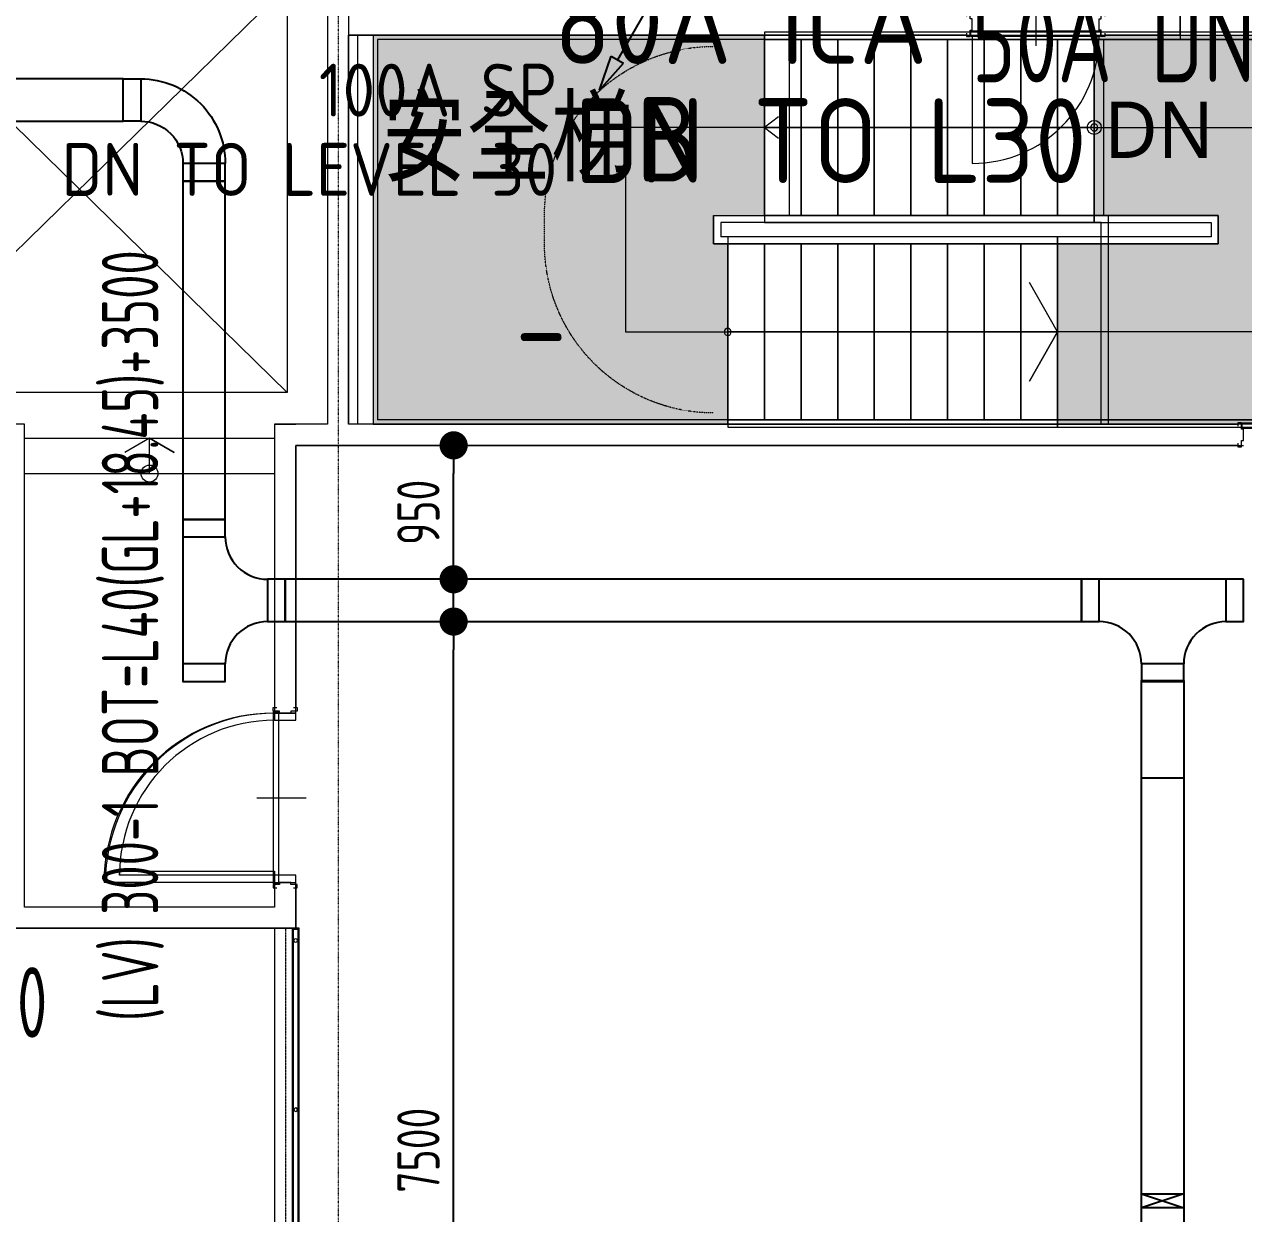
# Model space of a CAD drawing. Extents: x -32000 to 416743, y -254124 to 144214.
# Drawn here: x 250375 to 259025, y 20700 to 29136 of the extents above; entities that cross this region are included whole.
import ezdxf
from ezdxf.enums import TextEntityAlignment as Align

# ---------------------------------------------------------------- set-up
doc = ezdxf.new("R2010")
doc.units = 0
doc.header["$LTSCALE"] = 10
for name, pattern in [('H12PL4$0$JJP_三點線', [0.9, 0.3, -0.15, 0, -0.15, 0, -0.15, 0, -0.15]), ('H12PL4$0$JJP_虛線(退縮線、投影線、地下室範圍、非屬本工程、圖面分區)', [0.45, 0.3, -0.15]), ('XFM7P40ICA$0$H12PL4$0$CENTERK00', [0.0355, 0.025, -0.0035, 0.0035, -0.0035]), ('XFM7P40ICA$0$H12PL4$0$DOTK1', [0.01, 0.005, -0.005]), ('XFM7P40ICA$0$H12PL4$0$JJP_三點線', [0.9, 0.3, -0.15, 0, -0.15, 0, -0.15, 0, -0.15])]:
    doc.linetypes.add(name, pattern=pattern)
for name, color, linetype in [('H12PL4$0$A-OBJE-2D', 252, 'Continuous'), ('H12PL4$0$A-STRS', 252, 'Continuous'), ('H12PL4$0$A-TEXT', 250, 'Continuous'), ('H12PL4$0$A-WALL-IN', 252, 'Continuous'), ('H12PL4$0$A-WALL-IN.200K拆除', 252, 'Continuous'), ('H12PL4$0$A-ZONE', 252, 'Continuous'), ('H12PL4$0$Door', 252, 'Continuous'), ('H12PL4$0$Hattch', 252, 'Continuous'), ('H12PL4$0$S-GRID', 252, 'Continuous'), ('H12PL4$0$S-SLAB-SHOW', 252, 'Continuous'), ('X-F-L40-E-CT-LV$0$E-CBL-DIM', 250, 'Continuous'), ('X-F-L40-E-CT-LV$0$E-CBL-EQPM', 230, 'Continuous'), ('X-F-L40-E-CT-LV$0$E-CBL-TXT', 250, 'Continuous'), ('X-F2-L30-E-CT-LV-50K$0$E-CBL-TXT', 250, 'Continuous'), ('X-F2-L40-FH-PIPE$0$F-SK-LINE4', 140, 'Continuous'), ('X-F2-L40-FH-PIPE$0$F-SK-TXT', 250, 'Continuous'), ('XFAC-F-IS-OSA-40-南棟$0$E-IT-DIM', 250, 'Continuous'), ('XFAC-F-IS-OSA-40-南棟$0$IC-PNL-TXT', 250, 'Continuous'), ('XFAC-F-IS-OSA-40-南棟$0$XFAC-F-ISEQ40-南棟$0$I-IA-P1A-TEXT', 250, 'Continuous'), ('XFM7P40ICA$0$H12PL4$0$A-CLNG', 252, 'Continuous'), ('XFM7P40ICA$0$H12PL4$0$A-WALL-EX', 252, 'Continuous'), ('XFM7P40ICA$0$H12PL4$0$Door', 252, 'Continuous'), ('XFM7P40ICA$0$H12PL4$0$L40_19_HYOKI', 252, 'Continuous'), ('XFM7P40ICA$0$H12PL4$0$L40_19_KAIDAN', 252, 'Continuous'), ('XFM7P40ICA$0$H12PL4$0$L40_19_SIAGE1', 252, 'Continuous'), ('XFM7P40ICA$0$H12PL4$0$L40_19_SIAGE3', 252, 'Continuous'), ('XFM7P40ICA$0$H12PL4$0$L40_19_STEEL2', 252, 'Continuous'), ('XFM7P40ICA$0$H12PL4$0$L40_19_SUGATA3', 252, 'Continuous'), ('XFM7P40ICA$0$H12PL4$0$L40_19_TATEGU1', 252, 'Continuous'), ('XFM7P40ICA$0$H12PL4$0$L40_19_TATEGU3', 252, 'Continuous'), ('XFM7P40ICA$0$H12PL4$0$S-GRID', 252, 'Continuous'), ('XFM7P40ICA$0$U-ICA-TXT', 250, 'Continuous')]:
    doc.layers.add(name, color=color, linetype=linetype)
doc.styles.add('H12PL4$0$Standard', font='isocp.shx', dxfattribs={"bigfont": 'chineset.shx'})
doc.styles.add('X-F-L40-E-CT-LV$0$aa-txt', font='isocp.shx', dxfattribs={"width": 0.8, "bigfont": 'china.shx'})
doc.styles.add('X-F-L40-E-CT-LV$0$Standard', font='arial.ttf')
doc.styles.add('X-F2-L30-E-CT-LV-50K$0$AA-TXT', font='isocp.shx', dxfattribs={"bigfont": 'chineset.shx'})
doc.styles.add('X-F2-L40-FH-PIPE$0$aa-txt', font='isocp.shx', dxfattribs={"bigfont": 'chineset.shx'})
doc.styles.add('XFAC-F-IS-OSA-40-南棟$0$aa-txt', font='isocp.shx', dxfattribs={"bigfont": 'chineset.shx'})
doc.styles.add('XFAC-F-IS-OSA-40-南棟$0$XFAC-F-ISEQ40-南棟$0$aa-txt', font='isocp.shx', dxfattribs={"bigfont": 'chineset.shx'})
doc.styles.add('XFM7P40ICA$0$aa-txt', font='isocp.shx', dxfattribs={"bigfont": 'chineset'})
doc.dimstyles.new('X-F-L40-E-CT-LV$0$2000-dim', dxfattribs={"dimscale": 2000, "dimtxt": 0.15, "dimasz": 0.1, "dimexe": 0.1, "dimexo": 0.1, "dimgap": 0.05, "dimtad": 1, "dimdec": 0, "dimzin": 0, "dimdsep": 46, "dimtxsty": 'X-F-L40-E-CT-LV$0$aa-txt', "dimblk": 'X-F-L40-E-CT-LV$0$_Dot', "dimcen": 2, "dimclrd": 256, "dimclre": 256, "dimclrt": 3, "dimadec": 0, "dimazin": 0, "dimtfac": 1, "dimtdec": 0, "dimtix": 1, "dimtmove": 2, "dimatfit": 3, "dimfxl": 0.1, "dimtvp": 1, "dimtolj": 1, "dimtzin": 0, "dimarcsym": 0})
doc.dimstyles.new('X-F-L40-E-CT-LV$0$ISO-25', dxfattribs={"dimtxt": 2.5, "dimasz": 2.5, "dimexe": 1.25, "dimexo": 0.625, "dimtad": 1, "dimtxsty": 'X-F-L40-E-CT-LV$0$Standard', "dimcen": 2.5, "dimadec": 0, "dimazin": 0, "dimtfac": 1, "dimtmove": 0, "dimatfit": 3, "dimfxl": 1, "dimarcsym": 0})

# ---------------------------------------------------------------- blocks, each defined once
blk = doc.blocks.new('H12PL4')
at = {"layer": 'H12PL4$0$Hattch', "linetype": 'Continuous', "lineweight": 0}
for points in [[(252850, 29060), (252850, 26300), (255365, 26300), (255365, 27580), (255265, 27580), (255265, 27780), (255625, 27780), (255625, 29060)], [(260145, 29060), (257965, 29060), (257965, 27780), (258845, 27780), (258845, 27580), (257705, 27580), (257705, 26300), (260145, 26300)]]:
    blk.add_hatch(color=256, dxfattribs=at).paths.add_polyline_path(points)
at = {"layer": 'H12PL4$0$A-OBJE-2D', "lineweight": 0}
for p, q in [((249290, 26525), (252240, 29410)), ((249290, 29410), (252240, 26525)), ((252240, 29410), (252240, 26525)), ((252240, 26525), (249290, 26525))]:
    blk.add_line(p, q, dxfattribs=at)
at = {"layer": 'H12PL4$0$A-STRS', "lineweight": 0}
for p, q in [((257965, 29080), (255625, 29080)), ((255625, 29080), (255625, 29030)), ((257965, 29080), (255625, 29080)), ((255625, 29080), (255625, 29030)), ((257965, 29030), (257965, 29080)), ((257965, 29030), (257965, 29080)), ((260145, 29080), (257965, 29080)), ((257965, 29080), (257965, 29030)), ((255625, 29030), (257965, 29030)), ((257965, 29030), (255625, 29030)), ((255625, 29030), (255625, 27780)), ((255625, 29030), (255625, 27780)), ((255885, 29030), (255625, 29030)), ((255625, 29030), (257965, 29030)), ((255625, 29030), (255625, 27780)), ((257965, 29030), (255625, 29030)), ((255625, 29030), (255625, 27780)), ((255885, 29030), (255625, 29030)), ((255885, 29030), (255885, 27780)), ((255885, 27780), (255885, 29030)), ((255885, 29030), (255885, 27780)), ((256145, 29030), (255885, 29030)), ((255885, 29030), (255885, 27780)), ((255885, 27780), (255885, 29030)), ((255885, 29030), (255885, 27780)), ((256145, 29030), (255885, 29030)), ((256145, 29030), (256145, 27780)), ((256145, 27780), (256145, 29030)), ((256145, 29030), (256145, 27780)), ((256405, 29030), (256145, 29030)), ((256145, 29030), (256145, 27780)), ((256145, 27780), (256145, 29030)), ((256145, 29030), (256145, 27780)), ((256405, 29030), (256145, 29030)), ((256405, 29030), (256405, 27780)), ((256405, 27780), (256405, 29030)), ((256405, 29030), (256405, 27780)), ((256665, 29030), (256405, 29030)), ((256405, 29030), (256405, 27780)), ((256405, 27780), (256405, 29030)), ((256405, 29030), (256405, 27780)), ((256665, 29030), (256405, 29030)), ((256665, 29030), (256665, 27780)), ((256665, 27780), (256665, 29030)), ((256665, 29030), (256665, 27780)), ((256925, 29030), (256665, 29030)), ((256665, 29030), (256665, 27780)), ((256665, 27780), (256665, 29030)), ((256665, 29030), (256665, 27780)), ((256925, 29030), (256665, 29030)), ((256925, 29030), (256925, 27780)), ((256925, 27780), (256925, 29030)), ((256925, 29030), (256925, 27780)), ((257185, 29030), (256925, 29030)), ((256925, 29030), (256925, 27780)), ((256925, 27780), (256925, 29030)), ((256925, 29030), (256925, 27780)), ((257185, 29030), (256925, 29030)), ((257185, 29030), (257185, 27780)), ((257185, 27780), (257185, 29030)), ((257185, 29030), (257185, 27780)), ((257445, 29030), (257185, 29030)), ((257185, 29030), (257185, 27780)), ((257185, 27780), (257185, 29030)), ((257185, 29030), (257185, 27780)), ((257445, 29030), (257185, 29030)), ((257445, 29030), (257445, 27780)), ((257445, 27780), (257445, 29030)), ((257445, 29030), (257445, 27780)), ((257705, 29030), (257445, 29030)), ((257445, 29030), (257445, 27780)), ((257445, 27780), (257445, 29030)), ((257445, 29030), (257445, 27780)), ((257705, 29030), (257445, 29030)), ((257705, 29030), (257705, 27780)), ((257705, 27780), (257705, 29030)), ((257705, 29030), (257705, 27780)), ((257965, 29030), (257705, 29030)), ((257705, 29030), (257705, 27780)), ((257705, 27780), (257705, 29030)), ((257705, 29030), (257705, 27780)), ((257965, 29030), (257705, 29030)), ((257965, 27780), (257965, 29030)), ((257965, 27780), (257965, 29030)), ((257965, 29030), (260095, 29030)), ((258032.7, 29030), (257965, 29030)), ((257965, 29030), (257965, 27780)), ((257965, 29030), (257965, 27780)), ((257965, 29030), (257965, 27780)), ((257965, 27780), (257965, 29030)), ((260095, 29030), (257965, 29030)), ((257965, 29030), (257965, 27780)), ((260095, 29030), (258032.7, 29030)), ((255725, 28480), (255625, 28405)), ((255725, 28480), (255625, 28405)), ((255625, 28405), (255885, 28405)), ((255625, 28405), (255725, 28330)), ((255625, 28405), (255885, 28405)), ((255625, 28405), (255725, 28330)), ((255885, 28405), (257705, 28405)), ((255885, 28405), (257965, 28405)), ((257705, 28405), (257965, 28405)), ((257965, 28405), (259470, 28405)), ((257965, 27780), (255625, 27780)), ((255625, 27780), (255625, 27730)), ((255625, 27780), (257965, 27780)), ((255625, 27780), (255885, 27780)), ((257965, 27780), (255625, 27780)), ((255625, 27780), (255625, 27730)), ((255625, 27780), (257965, 27780)), ((255625, 27780), (255885, 27780)), ((255885, 27780), (256145, 27780)), ((255885, 27780), (256145, 27780)), ((256145, 27780), (256405, 27780)), ((256145, 27780), (256405, 27780)), ((256405, 27780), (256665, 27780)), ((256405, 27780), (256665, 27780)), ((256665, 27780), (256925, 27780)), ((256665, 27780), (256925, 27780)), ((256925, 27780), (257185, 27780)), ((256925, 27780), (257185, 27780)), ((257185, 27780), (257445, 27780)), ((257185, 27780), (257445, 27780)), ((257445, 27780), (257705, 27780)), ((257445, 27780), (257705, 27780)), ((257705, 27780), (257965, 27780)), ((257705, 27780), (257965, 27780)), ((257965, 27730), (257965, 27780)), ((257965, 27730), (257965, 27780)), ((258845, 27780), (257965, 27780)), ((257965, 27780), (257965, 27730)), ((257965, 27780), (258032.7, 27780)), ((257965, 27780), (258845, 27780)), ((258032.7, 27780), (258845, 27780)), ((258845, 27580), (258845, 27780)), ((258845, 27780), (258845, 27580)), ((258845, 27780), (258845, 27580)), ((255625, 27730), (257965, 27730)), ((255625, 27730), (257965, 27730)), ((257965, 27730), (258795, 27730)), ((258795, 27730), (258795, 27630)), ((257705, 27630), (255365, 27630)), ((255365, 27630), (255365, 27580)), ((258795, 27630), (257705, 27630)), ((257705, 27630), (257705, 27580)), ((257705, 27580), (257705, 27630)), ((255365, 27580), (257705, 27580)), ((257705, 27580), (255365, 27580)), ((255365, 27580), (255365, 26330)), ((255625, 27580), (255365, 27580)), ((255365, 27580), (255365, 26330)), ((255625, 26330), (255625, 27580)), ((255885, 27580), (255625, 27580)), ((255625, 27580), (255625, 26330)), ((255625, 26330), (255625, 27580)), ((255885, 26330), (255885, 27580)), ((256145, 27580), (255885, 27580)), ((255885, 27580), (255885, 26330)), ((255885, 26330), (255885, 27580)), ((256145, 26330), (256145, 27580)), ((256405, 27580), (256145, 27580)), ((256145, 27580), (256145, 26330)), ((256145, 26330), (256145, 27580)), ((256405, 26330), (256405, 27580)), ((256665, 27580), (256405, 27580)), ((256405, 27580), (256405, 26330)), ((256405, 26330), (256405, 27580)), ((256665, 26330), (256665, 27580)), ((256925, 27580), (256665, 27580)), ((256665, 27580), (256665, 26330)), ((256665, 26330), (256665, 27580)), ((256925, 26330), (256925, 27580)), ((257185, 27580), (256925, 27580)), ((256925, 27580), (256925, 26330)), ((256925, 26330), (256925, 27580)), ((257185, 26330), (257185, 27580)), ((257445, 27580), (257185, 27580)), ((257185, 27580), (257185, 26330)), ((257185, 26330), (257185, 27580)), ((257445, 26330), (257445, 27580)), ((257705, 27580), (257445, 27580)), ((257445, 27580), (257445, 26330)), ((257445, 26330), (257445, 27580)), ((257705, 27580), (258845, 27580)), ((258845, 27580), (257705, 27580)), ((257705, 26330), (257705, 27580)), ((257705, 26330), (257705, 27580)), ((258845, 27580), (257705, 27580)), ((257705, 27580), (257705, 26330)), ((257705, 26330), (257705, 27580)), ((255625, 26955), (255365, 26955)), ((257705, 26955), (255625, 26955)), ((259470, 26955), (257705, 26955)), ((257705, 26330), (255365, 26330)), ((255365, 26330), (255365, 26280)), ((255365, 26330), (257705, 26330)), ((255365, 26330), (255625, 26330)), ((255625, 26330), (255885, 26330)), ((255885, 26330), (256145, 26330)), ((256145, 26330), (256405, 26330)), ((256405, 26330), (256665, 26330)), ((256665, 26330), (256925, 26330)), ((256925, 26330), (257185, 26330)), ((257185, 26330), (257445, 26330)), ((257445, 26330), (257705, 26330)), ((260095, 26330), (257705, 26330)), ((257705, 26330), (257705, 26280)), ((257705, 26280), (257705, 26330)), ((257705, 26330), (260095, 26330)), ((257705, 26330), (260095, 26330)), ((255365, 26280), (257705, 26280)), ((257705, 26280), (260145, 26280))]:
    blk.add_line(p, q, dxfattribs=at)
at = {"layer": 'H12PL4$0$A-STRS', "linetype": 'H12PL4$0$JJP_虛線(退縮線、投影線、地下室範圍、非屬本工程、圖面分區)', "lineweight": 0}
for p, q in [((255804.1, 27780), (255804.1, 29030)), ((255804.1, 27780), (255804.1, 29030)), ((258032.7, 27780), (258032.7, 29030)), ((257705, 26330), (257705, 27580))]:
    blk.add_line(p, q, dxfattribs=at)
at = {"layer": 'H12PL4$0$A-STRS', "lineweight": 0, "flags": 128}
for points in [[(257965, 28430, 1), (257965, 28380, 1)], [(255365, 26930, 1), (255365, 26980, 1)]]:
    blk.add_lwpolyline(points, format="xyb", close=True, dxfattribs=at)
at = {"layer": 'H12PL4$0$A-WALL-IN', "lineweight": 0}
for p, q in [((252150, 24250), (252300, 24250)), ((252150, 23050), (252300, 23050))]:
    blk.add_line(p, q, dxfattribs=at)
at = {"layer": 'H12PL4$0$A-WALL-IN', "lineweight": 0, "flags": 128}
for points in [[(252525, 29615), (252525, 26300)], [(258575, 29060), (258575, 29210)], [(252675, 29060), (258575, 29060)], [(252675, 26300), (252675, 29060)], [(252150, 26300), (252300, 26300)], [(252150, 26300), (252150, 24250)], [(252525, 26300), (252300, 26300)], [(259025, 26300), (252675, 26300)], [(252300, 26150), (259025, 26150)], [(252300, 24250), (252300, 26150)], [(252150, 23050), (252150, 22875)], [(252300, 22875), (252300, 23050)], [(252150, 22875), (250375, 22875)], [(252300, 22725), (252300, 22875)], [(250375, 22725), (252300, 22725)]]:
    blk.add_lwpolyline(points, dxfattribs=at)
at = {"layer": 'H12PL4$0$A-WALL-IN.200K拆除', "lineweight": 0, "flags": 128}
for points in [[(252325, 22725), (252275, 22725), (252275, 15350), (252325, 15350)], [(252317.5, 22715), (252282.5, 22715), (252282.5, 15360), (252317.5, 15360)], [(252317.5, 22715), (252282.5, 22715), (252282.5, 15360), (252317.5, 15360)]]:
    blk.add_lwpolyline(points, close=True, dxfattribs=at)
for points in [[(252287.5, 22637.5, 1), (252312.5, 22637.5, 1)], [(252287.5, 21437.5, 1), (252312.5, 21437.5, 1)]]:
    blk.add_lwpolyline(points, format="xyb", close=True, dxfattribs=at)
at = {"layer": 'H12PL4$0$Door', "lineweight": 0}
for p, q in [((252150, 24250), (252150, 24200)), ((252300, 24250), (252150, 24250)), ((252300, 24200), (252300, 24250)), ((252150, 24200), (252300, 24200)), ((251050, 23100), (251050, 23130)), ((251050, 23130), (252150, 23130)), ((252150, 23100), (251050, 23100)), ((252150, 23130), (252150, 23100)), ((252150, 23100), (252150, 23050)), ((252300, 23100), (252150, 23100)), ((252300, 23050), (252300, 23100)), ((252150, 23050), (252300, 23050))]:
    blk.add_line(p, q, dxfattribs=at)
blk.add_arc((252150, 23100), 1100, 90, 180, dxfattribs=at)
at = {"layer": 'H12PL4$0$S-GRID', "linetype": 'H12PL4$0$JJP_三點線', "lineweight": 0}
blk.add_line((252600, 128250), (252600, -28000), dxfattribs=at)
at = {"layer": 'H12PL4$0$S-SLAB-SHOW', "lineweight": 0, "flags": 128}
for points in [[(252850, 29060), (252850, 26300), (255365, 26300), (255365, 27580), (255265, 27580), (255265, 27780), (255625, 27780), (255625, 29060)], [(260145, 29060), (260145, 26300), (257705, 26300), (257705, 27580), (258845, 27580), (258845, 27780), (257965, 27780), (257965, 29060)]]:
    blk.add_lwpolyline(points, close=True, dxfattribs=at)
at = {"layer": 'H12PL4$0$A-TEXT', "linetype": 'Continuous', "lineweight": 0, "insert": (258036.1, 28388.8), "char_height": 400, "attachment_point": 4, "style": 'H12PL4$0$Standard'}
blk.add_mtext('\\A1;{\\fMicrosoft JhengHei|b0|i0|c136|p34;DN}', dxfattribs=at)
at = {"layer": 'H12PL4$0$A-ZONE', "style": 'H12PL4$0$Standard'}
for s, p in [('安全梯B', (254041.2, 28621.9)), ('-', (254041.2, 27280))]:
    blk.add_text(s, height=600, dxfattribs=at).set_placement(p, align=Align.TOP_CENTER)
blk = doc.blocks.new('*U494')
at = {"linetype": 'ByBlock', "lineweight": -2, "ltscale": 0.8}
blk.add_line((-300, -300), (600, -300), dxfattribs=at)
for points in [[(300, 300), (300, 425), (0, 425), (0, 300)], [(-425, -300), (-300, -300), (-300, 0), (-425, 0)], [(600, -300), (725, -300), (725, 0), (600, 0)]]:
    blk.add_lwpolyline(points, close=True, dxfattribs=at)
for points in [[(-300, 0, 0.414214), (0, 300)], [(300, 300, 0.414214), (600, 0)]]:
    blk.add_lwpolyline(points, format="xyb", dxfattribs=at)
blk = doc.blocks.new('X-F-L40-E-CT-LV$0$_Dot')
at = {"color": 0, "linetype": 'ByBlock', "lineweight": -2}
blk.add_line((-0.5, 0), (-1, 0), dxfattribs=at)
at = {"color": 0, "linetype": 'ByBlock', "const_width": 0.5}
blk.add_lwpolyline([(-0.25, 0, 1), (0.25, 0, 1)], format="xyb", close=True, dxfattribs=at)
blk = doc.blocks.new('*D489')
at = {"layer": 'DEFPOINTS', "color": 0, "transparency": 16777216}
for p in [(253420.4, 24900), (253420.4, 24900), (253420.4, 17400)]:
    blk.add_point(p, dxfattribs=at)
at = {"layer": 'X-F-L40-E-CT-LV$0$E-CBL-DIM', "lineweight": -2, "transparency": 16777216}
for p, q in [((253220.4, 24900), (253220.4, 24900)), ((253420.4, 17600), (253420.4, 24700))]:
    blk.add_line(p, q, dxfattribs=at)
at = {"layer": 'X-F-L40-E-CT-LV$0$E-CBL-DIM', "lineweight": -2, "transparency": 16777216, "xscale": 200, "yscale": 200, "zscale": 200}
for p, rotation in [((253420.4, 24900), 90), ((253420.4, 17400), 270)]:
    blk.add_blockref('X-F-L40-E-CT-LV$0$_Dot', p, dxfattribs=dict(at, rotation=rotation))
at = {"layer": 'X-F-L40-E-CT-LV$0$E-CBL-DIM', "transparency": 16777216, "insert": (253170.4, 21150), "char_height": 300, "attachment_point": 5, "rotation": 90, "style": 'X-F-L40-E-CT-LV$0$aa-txt'}
blk.add_mtext('\\A1;7500', dxfattribs=at)
blk = doc.blocks.new('*D490')
at = {"color": 0, "lineweight": -2, "transparency": 16777216}
for p, q in [((253419.8, 25200), (253419.1, 25200)), ((253420.4, 24902.5), (253420.4, 25197.5)), ((253419.8, 24900), (253419.1, 24900))]:
    blk.add_line(p, q, dxfattribs=at)
at = {"color": 0, "transparency": 16777216}
for points in [[(253420, 25197.5), (253420.8, 25197.5), (253420.4, 25200)], [(253420, 24902.5), (253420.8, 24902.5), (253420.4, 24900)]]:
    blk.add_solid(points, dxfattribs=at)
at = {"layer": 'DEFPOINTS', "color": 0, "transparency": 16777216}
for p in [(253420.4, 25200), (253420.4, 25200), (253420.4, 24900)]:
    blk.add_point(p, dxfattribs=at)
at = {"color": 0, "transparency": 16777216, "insert": (253418.5, 25050), "char_height": 2.5, "attachment_point": 5, "rotation": 90, "style": 'X-F-L40-E-CT-LV$0$Standard'}
blk.add_mtext('300', dxfattribs=at)
blk = doc.blocks.new('*D491')
at = {"layer": 'DEFPOINTS', "color": 0, "transparency": 16777216}
for p in [(253420.4, 26150), (253420.4, 26150), (253420.4, 25200)]:
    blk.add_point(p, dxfattribs=at)
at = {"layer": 'X-F-L40-E-CT-LV$0$E-CBL-DIM', "lineweight": -2, "transparency": 16777216}
for p, q in [((253420.4, 25400), (253420.4, 25950)), ((253220.4, 25200), (253220.4, 25200))]:
    blk.add_line(p, q, dxfattribs=at)
at = {"layer": 'X-F-L40-E-CT-LV$0$E-CBL-DIM', "lineweight": -2, "transparency": 16777216, "xscale": 200, "yscale": 200, "zscale": 200}
for p, rotation in [((253420.4, 26150), 90), ((253420.4, 25200), 270)]:
    blk.add_blockref('X-F-L40-E-CT-LV$0$_Dot', p, dxfattribs=dict(at, rotation=rotation))
at = {"layer": 'X-F-L40-E-CT-LV$0$E-CBL-DIM', "transparency": 16777216, "insert": (253170.4, 25675), "char_height": 300, "attachment_point": 5, "rotation": 90, "style": 'X-F-L40-E-CT-LV$0$aa-txt'}
blk.add_mtext('\\A1;950', dxfattribs=at)
blk = doc.blocks.new('*U492')
at = {"linetype": 'ByBlock', "lineweight": -2, "ltscale": 0.8}
for points in [[(300, 300, 0.414214), (-300, -300)], [(300, 0, 0.414214), (0, -300)]]:
    blk.add_lwpolyline(points, format="xyb", dxfattribs=at)
for points in [[(425, 0), (425, 300), (300, 300), (300, 0)], [(0, -425), (-300, -425), (-300, -300), (0, -300)]]:
    blk.add_lwpolyline(points, close=True, dxfattribs=at)
blk = doc.blocks.new('X-F2-L40-FH-PIPE$0$A$C2BF84FDE')
blk.add_line((12.5, -18.7), (-12.5, -18.7))
blk.add_arc((0, 0), 15, 315, 225)
blk = doc.blocks.new('X-F2-L40-FH-PIPE$0$SG1')
for p, q in [((84.47, 148.01), (67.49, 128.99)), ((84.47, 148.01), (76.11, 123.92)), ((-1.08, 0), (71.8, 126.46)), ((76.11, 123.92), (67.49, 128.99))]:
    blk.add_line(p, q)
blk.add_solid([(84.47, 148.01), (67.49, 128.99), (76.11, 123.92)])
blk = doc.blocks.new('X-F2-L40-FH-PIPE')
at = {"layer": 'X-F2-L40-FH-PIPE$0$F-SK-LINE4'}
blk.add_line((255300, 30150), (255300, 30555), dxfattribs=at)
blk.add_circle((255300, 30630), 75, dxfattribs=at)
at = {"layer": 'X-F2-L40-FH-PIPE$0$F-SK-LINE4', "xscale": 5.000000000013705, "yscale": 5.000000000013705, "zscale": 5.000000000013705}
blk.add_blockref('X-F2-L40-FH-PIPE$0$A$C2BF84FDE', (255300, 30630), dxfattribs=at)
at = {"layer": 'X-F2-L40-FH-PIPE$0$F-SK-LINE4', "xscale": 5.000000000013705, "yscale": 5.000000000013705, "zscale": 5.000000000013705, "rotation": 180}
blk.add_blockref('X-F2-L40-FH-PIPE$0$A$C2BF84FDE', (255300, 30150), dxfattribs=at)
at = {"layer": 'X-F2-L40-FH-PIPE$0$F-SK-TXT', "xscale": 10, "yscale": 10, "zscale": 10}
blk.add_blockref('X-F2-L40-FH-PIPE$0$SG1', (255300, 30630), dxfattribs=at)
at = {"layer": 'X-F2-L40-FH-PIPE$0$F-SK-TXT', "xscale": 10, "yscale": 10, "zscale": 10, "rotation": 180}
blk.add_blockref('X-F2-L40-FH-PIPE$0$SG1', (255300, 30150), dxfattribs=at)
at = {"layer": 'X-F2-L40-FH-PIPE$0$F-SK-TXT', "style": 'X-F2-L40-FH-PIPE$0$aa-txt'}
for s, p in [('100A SP', (256444.7, 32672.6)), ('UP TO LEVEL R1', (256444.7, 32110.1))]:
    blk.add_text(s, height=375, dxfattribs=at).set_placement(p, align=Align.MIDDLE_LEFT)
for s, p in [('100A SP', (254155.3, 28669.9)), ('DN TO LEVEL 30', (254155.3, 28107.4))]:
    blk.add_text(s, height=375, dxfattribs=at).set_placement(p, align=Align.MIDDLE_RIGHT)
blk = doc.blocks.new('X-F2-L30-E-CT-LV-50K')
at = {"layer": 'X-F2-L30-E-CT-LV-50K$0$E-CBL-TXT', "style": 'X-F2-L30-E-CT-LV-50K$0$AA-TXT', "width": 0.7}
blk.add_text('BOT=L30(GL+13.2)+6350', height=500, dxfattribs=at).set_placement((246139.9, 22198.4), align=Align.MIDDLE_LEFT)
blk = doc.blocks.new('XFAC-F-IS-OSA-40-南棟$0$A$C6b9e34aa')
at = {"layer": 'XFAC-F-IS-OSA-40-南棟$0$XFAC-F-ISEQ40-南棟$0$I-IA-P1A-TEXT', "style": 'XFAC-F-IS-OSA-40-南棟$0$XFAC-F-ISEQ40-南棟$0$aa-txt', "width": 0.8}
blk.add_text('50A DN TO L20', height=600, dxfattribs=at).set_placement((257095, 28725.5))
blk = doc.blocks.new('XFAC-F-IS-OSA-40-南棟')
at = {"layer": 'XFAC-F-IS-OSA-40-南棟$0$E-IT-DIM'}
blk.add_blockref('XFAC-F-IS-OSA-40-南棟$0$A$C6b9e34aa', (0, 0), dxfattribs=at)
at = {"layer": 'XFAC-F-IS-OSA-40-南棟$0$IC-PNL-TXT', "style": 'XFAC-F-IS-OSA-40-南棟$0$aa-txt', "width": 0.8}
for tag, p in [('PDP', (401601.6, 10268.5)), ('PLC', (402401.6, 10268.5)), ('PLC', (403201.6, 10268.5)), ('PLC', (404001.6, 10268.5))]:
    blk.add_attdef(tag, text='', height=400, rotation=180, dxfattribs=at).set_placement(p, align=Align.MIDDLE)
at = {"layer": 'XFAC-F-IS-OSA-40-南棟$0$IC-PNL-TXT', "color": 9, "style": 'XFAC-F-IS-OSA-40-南棟$0$aa-txt', "width": 0.8}
blk.add_attdef('PLC', text='', height=400, rotation=180, dxfattribs=at).set_placement((404801.6, 10268.5), align=Align.MIDDLE)
blk = doc.blocks.new('XFM7P40ICA$0$H12PL4')
at = {"layer": 'XFM7P40ICA$0$H12PL4$0$A-CLNG', "lineweight": 0, "flags": 128}
blk.add_lwpolyline([(243300, 26150), (250225, 26150), (250225, 22725), (252150, 22725), (252150, 9575), (245975, 9575), (245975, 12725), (243300, 12725)], close=True, dxfattribs=at)
at = {"layer": 'XFM7P40ICA$0$H12PL4$0$A-WALL-EX', "lineweight": 0}
for p, q in [((252150, 24250), (252265, 24250)), ((252265, 24250), (252300, 24250)), ((252150, 23050), (252265, 23050)), ((252265, 23050), (252300, 23050))]:
    blk.add_line(p, q, dxfattribs=at)
at = {"layer": 'XFM7P40ICA$0$H12PL4$0$A-WALL-EX', "lineweight": 0, "flags": 128}
for points in [[(252525, 29615), (252525, 26300)], [(258575, 29060), (258575, 29210)], [(252675, 29060), (258575, 29060)], [(252675, 26300), (252675, 29060)], [(252150, 26300), (252300, 26300)], [(252150, 26300), (252150, 24250)], [(252525, 26300), (252300, 26300)], [(259025, 26300), (252675, 26300)], [(252300, 26150), (259025, 26150)], [(252300, 24250), (252300, 26150)], [(252150, 23050), (252150, 22875)], [(252300, 22875), (252300, 23050)], [(252150, 22875), (250375, 22875)], [(252300, 22725), (252300, 22875)], [(250375, 22725), (252300, 22725)]]:
    blk.add_lwpolyline(points, dxfattribs=at)
at = {"layer": 'XFM7P40ICA$0$H12PL4$0$Door', "lineweight": 0}
for p, q in [((252150, 24250), (252265, 24250)), ((252150, 24250), (252265, 24250)), ((252265, 24250), (252300, 24250)), ((252150, 23050), (250950, 23050)), ((252150, 23050), (252265, 23050)), ((252150, 23050), (252265, 23050)), ((252265, 23050), (252300, 23050))]:
    blk.add_line(p, q, dxfattribs=at)
blk.add_arc((252150, 23050), 1200, 90, 180, dxfattribs=at)
at = {"layer": 'XFM7P40ICA$0$H12PL4$0$L40_19_HYOKI', "lineweight": 0, "flags": 128}
blk.add_lwpolyline([(257965, 28405), (254640, 28405), (254640, 26955), (257705, 26955), (257505, 26605), (257705, 26955), (257505, 27305)], dxfattribs=at)
at = {"layer": 'XFM7P40ICA$0$H12PL4$0$L40_19_HYOKI', "lineweight": 0}
blk.add_circle((257965, 28405), 50, dxfattribs=at)
at = {"layer": 'XFM7P40ICA$0$H12PL4$0$L40_19_KAIDAN', "lineweight": 0}
for p, q in [((258575, 29030), (252880, 29030)), ((252880, 29030), (252880, 26330)), ((258575, 29030), (254827.7, 29030)), ((255625, 27780), (255625, 29030)), ((255885, 27780), (255885, 29030)), ((256145, 27780), (256145, 29030)), ((256405, 27780), (256405, 29030)), ((256665, 27780), (256665, 29030)), ((256925, 27780), (256925, 29030)), ((257185, 27780), (257185, 29030)), ((257445, 27780), (257445, 29030)), ((257705, 27780), (257705, 29030)), ((257965, 27780), (257965, 29030)), ((258575, 29060), (258575, 29030)), ((255265, 27780), (255265, 27580)), ((255265, 27780), (258065, 27780)), ((258065, 27780), (258065, 26300)), ((258015, 27730), (255315, 27730)), ((255315, 27730), (255315, 27630)), ((258015, 26300), (258015, 27730)), ((258015, 27630), (255315, 27630)), ((255265, 27580), (258015, 27580)), ((255365, 27580), (255365, 26330)), ((255625, 27580), (255625, 26330)), ((255885, 27580), (255885, 26330)), ((256145, 27580), (256145, 26330)), ((256405, 27580), (256405, 26330)), ((256665, 27580), (256665, 26330)), ((256925, 27580), (256925, 26330)), ((257185, 27580), (257185, 26330)), ((257445, 27580), (257445, 26330)), ((257705, 27580), (257705, 26330)), ((258015, 26330), (252880, 26330))]:
    blk.add_line(p, q, dxfattribs=at)
at = {"layer": 'XFM7P40ICA$0$H12PL4$0$L40_19_KAIDAN', "linetype": 'XFM7P40ICA$0$H12PL4$0$DOTK1', "lineweight": 0, "flags": 128}
blk.add_lwpolyline([(255265, 26380, -0.414214), (254065, 27580), (254065, 27780, -0.414214), (255265, 28980)], format="xyb", dxfattribs=at)
at = {"layer": 'XFM7P40ICA$0$H12PL4$0$L40_19_KAIDAN', "lineweight": 0, "flags": 128}
blk.add_lwpolyline([(251262.5, 25950), (251262.5, 26200), (251437.5, 26100), (251262.5, 26200), (251087.5, 26100)], dxfattribs=at)
at = {"layer": 'XFM7P40ICA$0$H12PL4$0$L40_19_SIAGE1', "lineweight": 0}
for p, q in [((258575, 30340), (258575, 29060)), ((252525, 29650), (252525, 26300)), ((252850, 29060), (252850, 26300)), ((257060, 29060), (252850, 29060)), ((258575, 29060), (258040, 29060)), ((250375, 26300), (243300, 26300)), ((250375, 22875), (250375, 26300)), ((252525, 26300), (252150, 26300)), ((252150, 26300), (252150, 24290)), ((252850, 26300), (258985, 26300)), ((258985, 26150), (252300, 26150)), ((252300, 26150), (252300, 24290)), ((252150, 23010), (252150, 22875)), ((252300, 23010), (252300, 22725)), ((252150, 22875), (250375, 22875)), ((252300, 22725), (250225, 22725))]:
    blk.add_line(p, q, dxfattribs=at)
at = {"layer": 'XFM7P40ICA$0$H12PL4$0$L40_19_SIAGE3', "lineweight": 0}
for p, q in [((252675, 29210), (252675, 26300)), ((252850, 29060), (252675, 29060)), ((252737.5, 29060), (252737.5, 26300)), ((252850, 26300), (252675, 26300))]:
    blk.add_line(p, q, dxfattribs=at)
at = {"layer": 'XFM7P40ICA$0$H12PL4$0$L40_19_STEEL2', "linetype": 'XFM7P40ICA$0$H12PL4$0$CENTERK00', "lineweight": 0}
blk.add_line((252227.3, 22725), (252227.3, 15385), dxfattribs=at)
at = {"layer": 'XFM7P40ICA$0$H12PL4$0$L40_19_SUGATA3', "lineweight": 0}
for p, q in [((250375, 26200), (252150, 26200)), ((250375, 25950), (252150, 25950)), ((252150, 22725), (252150, 9575))]:
    blk.add_line(p, q, dxfattribs=at)
blk.add_circle((251262.5, 25950), 60, dxfattribs=at)
at = {"layer": 'XFM7P40ICA$0$H12PL4$0$L40_19_TATEGU1', "lineweight": 0, "flags": 128}
for points in [[(257060, 29075), (257060, 29050), (257085, 29050), (257085, 29095), (257100, 29095), (257100, 29175), (257085, 29175), (257085, 29220), (257060, 29220), (257060, 29195)], [(258040, 29075), (258040, 29050), (258015, 29050), (258015, 29095), (258000, 29095), (258000, 29175), (258015, 29175), (258015, 29220), (258040, 29220), (258040, 29195)], [(258985, 26165), (258985, 26140), (259010, 26140), (259010, 26185), (259025, 26185), (259025, 26265), (259010, 26265), (259010, 26310), (258985, 26310), (258985, 26285)], [(252285, 24290), (252310, 24290), (252310, 24265), (252265, 24265), (252265, 24250), (252185, 24250), (252185, 24265), (252140, 24265), (252140, 24290), (252165, 24290)], [(252285, 23010), (252310, 23010), (252310, 23035), (252265, 23035), (252265, 23050), (252185, 23050), (252185, 23035), (252140, 23035), (252140, 23010), (252165, 23010)]]:
    blk.add_lwpolyline(points, dxfattribs=at)
at = {"layer": 'XFM7P40ICA$0$H12PL4$0$L40_19_TATEGU3', "lineweight": 0}
for p, q in [((257550, 29285), (257550, 28985)), ((257100, 29050), (257100, 28150)), ((252025, 23650), (252375, 23650)), ((252140, 23050), (250940, 23050))]:
    blk.add_line(p, q, dxfattribs=at)
at = {"layer": 'XFM7P40ICA$0$H12PL4$0$L40_19_TATEGU3', "lineweight": 0, "flags": 128}
for points in [[(258010, 29050), (257090, 29050), (257090, 29090), (258010, 29090)], [(259015, 26310), (259935, 26310), (259935, 26270), (259015, 26270)], [(252140, 24260), (252140, 23040), (252180, 23040), (252180, 24260)]]:
    blk.add_lwpolyline(points, close=True, dxfattribs=at)
at = {"layer": 'XFM7P40ICA$0$H12PL4$0$L40_19_TATEGU3', "lineweight": 0}
for centre, radius, start, end in [((257100, 29050), 900, 270, 0), ((252140, 23050), 1200, 90, 180)]:
    blk.add_arc(centre, radius, start, end, dxfattribs=at)
at = {"layer": 'XFM7P40ICA$0$H12PL4$0$S-GRID', "linetype": 'XFM7P40ICA$0$H12PL4$0$JJP_三點線', "lineweight": 0}
blk.add_line((252600, 128250), (252600, -28000), dxfattribs=at)
blk = doc.blocks.new('XFM7P40ICA')
blk.add_blockref('XFM7P40ICA$0$H12PL4', (0, 0))
at = {"layer": 'XFM7P40ICA$0$U-ICA-TXT', "extrusion": (0, 0, -1), "style": 'XFM7P40ICA$0$aa-txt', "text_generation_flag": 2}
for s, p in [('80A ICA', (-254131.84676, 28855.90994, 0)), ('DN TO L30', (-254273.85524, 28011.56757, 0))]:
    blk.add_text(s, height=600, dxfattribs=at).set_placement(p)
blk = doc.blocks.new('X-F-L40-E-CT-LV')
at = {"layer": 'X-F-L40-E-CT-LV$0$E-CBL-EQPM'}
for p, q in [((258300, 20841.272), (258600, 20741.272)), ((258600, 20841.272), (258300, 20741.272))]:
    blk.add_line(p, q, dxfattribs=at)
for points in [[(251075, 28750), (245121.648, 28750), (245121.648, 28450), (251075, 28450)], [(251500, 28025), (251500, 25625), (251800, 25625), (251800, 28025)], [(257875, 25200), (252225, 25200), (252225, 24900), (257875, 24900)], [(258300, 24481.537), (258600, 24481.537), (258600, 20741.272), (258300, 20741.272)], [(258300, 23791.272), (258600, 23791.272), (258600, 17791.272), (258300, 17791.272)], [(258600, 20841.272), (258600, 20741.272), (258300, 20741.272), (258300, 20841.272)]]:
    blk.add_lwpolyline(points, close=True, dxfattribs=at)
at = {"layer": 'X-F-L40-E-CT-LV$0$E-CBL-EQPM', "xscale": -1, "rotation": 7.652326772245034e-07}
blk.add_blockref('*U492', (251500, 28450), dxfattribs=at)
at = {"layer": 'X-F-L40-E-CT-LV$0$E-CBL-EQPM'}
for p, rotation in [((251800, 25200), 270), ((258600, 24900), 180)]:
    blk.add_blockref('*U494', p, dxfattribs=dict(at, rotation=rotation))
at = {"layer": 'X-F-L40-E-CT-LV$0$E-CBL-TXT', "style": 'X-F-L40-E-CT-LV$0$aa-txt', "width": 0.7}
blk.add_text('(LV) 300-1 BOT=L40(GL+18.45)+3500', height=400, rotation=90, dxfattribs=at).set_placement((251125.12, 22065.722), align=Align.MIDDLE_LEFT)
dim = blk.add_linear_dim(base=(253420.39, 25200), p1=(253420.39, 24900), p2=(253420.39, 25200), angle=90, dimstyle='X-F-L40-E-CT-LV$0$ISO-25', override={"dimtmove": 1})
dim.commit()
dim.dimension.update_dxf_attribs({"geometry": '*D490', "text_midpoint": (253418.487, 25050)})
at = {"layer": 'X-F-L40-E-CT-LV$0$E-CBL-DIM'}
for base, p1, p2, picture, middle in [((253420.39, 26150), (253420.39, 25200), (253420.39, 26150), '*D491', (253170.39, 25675)), ((253420.39, 24900), (253420.39, 17400), (253420.39, 24900), '*D489', (253170.39, 21150))]:
    dim = blk.add_linear_dim(base=base, p1=p1, p2=p2, angle=90, dimstyle='X-F-L40-E-CT-LV$0$2000-dim', override={"dimclrt": 256}, dxfattribs=at)
    dim.commit()
    dim.dimension.update_dxf_attribs({"geometry": picture, "text_midpoint": middle})

msp = doc.modelspace()

# ---------------------------------------------------------------- block references
for name in ['H12PL4', 'XFM7P40ICA', 'X-F2-L30-E-CT-LV-50K', 'X-F-L40-E-CT-LV', 'X-F-L40-E-CT-LV', 'XFAC-F-IS-OSA-40-南棟', 'X-F2-L40-FH-PIPE']:
    msp.add_blockref(name, (0, 0))

doc.saveas('drawing.dxf')
